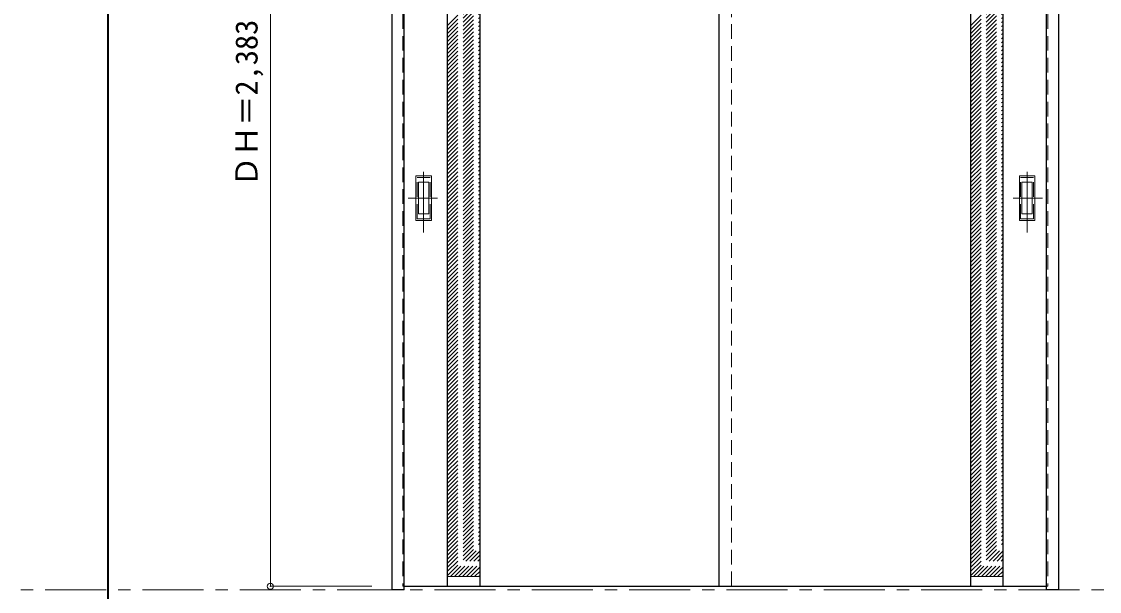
# Model space of a CAD drawing. Units: millimetres, scale not verified. Extents: x -6000 to 5700, y -4307 to 4260.
# Drawn here: x -2909 to -250, y -2811 to -1406 of the extents above; entities that cross this region are included whole.
import ezdxf
from ezdxf.enums import TextEntityAlignment as Align

# ---------------------------------------------------------------- set-up
doc = ezdxf.new("R2010")
doc.units = ezdxf.units.MM
doc.header["$LTSCALE"] = 30
doc.header["$PDMODE"] = 32
doc.header["$PDSIZE"] = 15
doc.linetypes.add('CHAIN1', pattern=[8, 5, -1, 1, -1])
doc.linetypes.add('DASHED1', pattern=[1.8, 1.2, -0.6])
for name, color, linetype, lineweight in [('0-1_通り芯', 7, 'CHAIN1', 18), ('0-2_扉', 4, 'DASHED1', 9), ('0-3_仕上げ', 3, 'Continuous', 25), ('0-4_枠', 3, 'Continuous', 25), ('0-6_引手', 7, 'Continuous', 18), ('0-B_寸法', 4, 'Continuous', 9), ('0-C_ハッチ', 4, 'DASHED1', 9), ('F-1_枠', 6, 'Continuous', 40)]:
    doc.layers.add(name, color=color, linetype=linetype, lineweight=lineweight)
doc.styles.add('ＭＳ ゴシック', font='')
doc.styles.get('ＭＳ ゴシック').set_extended_font_data('MS Gothic')

msp = doc.modelspace()

# ---------------------------------------------------------------- linework, layer by layer
at = {"layer": '0-1_通り芯'}
msp.add_line((-5490, -2807.5), (100, -2807.5), dxfattribs=at)
at = {"layer": '0-2_扉'}
for p, q in [((-1968, -415.5), (-1968, -2798.5)), ((-1158, -2798.5), (-1158, -415.5)), ((-378, -415.5), (-378, -2798.5)), ((-1968, -2798.5), (-1965, -2798.5)), ((-378, -2798.5), (-381, -2798.5))]:
    msp.add_line(p, q, dxfattribs=at)
at = {"layer": '0-2_扉', "color": 3, "linetype": 'Continuous', "lineweight": 25}
for p, q in [((-1188, -2798.5), (-1188, -415.5)), ((-1965, -2798.5), (-381, -2798.5))]:
    msp.add_line(p, q, dxfattribs=at)
at = {"layer": '0-3_仕上げ'}
for p, q in [((-1858, -2798.5), (-1858, -415.5)), ((-1778, -2798.5), (-1778, -415.5)), ((-568, -2798.5), (-568, -415.5)), ((-488, -2798.5), (-488, -415.5))]:
    msp.add_line(p, q, dxfattribs=at)
at = {"layer": '0-3_仕上げ', "color": 7, "lineweight": 18}
for p, q in [((-1778, -2774.5), (-1858, -2774.5)), ((-568, -2774.5), (-488, -2774.5))]:
    msp.add_line(p, q, dxfattribs=at)
at = {"layer": '0-4_枠'}
for p, q in [((-1995, -2807.5), (-1995, -407.5)), ((-1965, -2807.5), (-1965, -407.5)), ((-381, -2797.96), (-381, -407.5)), ((-351, -2807.5), (-351, -407.5)), ((-1965, -2807.5), (-1995, -2807.5)), ((-381, -2798.3), (-381, -2797.96))]:
    msp.add_line(p, q, dxfattribs=at)
msp.add_lwpolyline([(-351, -2807.5), (-381, -2807.5), (-381, -2798.3)], dxfattribs=at)
at = {"layer": '0-6_引手', "linetype": 'CHAIN1'}
for p, q in [((-1917, -1926.23), (-1917, -1755.38)), ((-429, -1926.23), (-429, -1755.38)), ((-1955.07, -1841), (-1882.56, -1841)), ((-390.93, -1841), (-463.44, -1841))]:
    msp.add_line(p, q, dxfattribs=at)
at = {"layer": '0-6_引手'}
for p, q in [((-1936, -1786), (-1898, -1786)), ((-1936, -1896), (-1936, -1786)), ((-1929.5, -1802), (-1904.5, -1802)), ((-1929.5, -1880), (-1929.5, -1802)), ((-1904.5, -1880), (-1904.5, -1802)), ((-1898, -1896), (-1898, -1786)), ((-410, -1786), (-448, -1786)), ((-448, -1896), (-448, -1786)), ((-416.5, -1802), (-441.5, -1802)), ((-441.5, -1880), (-441.5, -1802)), ((-416.5, -1880), (-416.5, -1802)), ((-410, -1896), (-410, -1786)), ((-1929.5, -1880), (-1904.5, -1880)), ((-416.5, -1880), (-441.5, -1880)), ((-1936, -1896), (-1898, -1896)), ((-410, -1896), (-448, -1896))]:
    msp.add_line(p, q, dxfattribs=at)
at = {"layer": '0-6_引手', "linetype": 'DASHED1'}
for p, q in [((-1901, -1892), (-1901, -1790)), ((-445, -1892), (-445, -1790)), ((-1933, -1892), (-1901, -1892)), ((-413, -1892), (-445, -1892))]:
    msp.add_line(p, q, dxfattribs=at)
for points in [[(-1933, -1892), (-1933, -1790), (-1901, -1790)], [(-413, -1892), (-413, -1790), (-445, -1790)]]:
    msp.add_lwpolyline(points, dxfattribs=at)
at = {"layer": '0-B_寸法'}
for p, q in [((-2295, -415.5), (-2295, -2798.5)), ((-2295, -2798.5), (-2045, -2798.5))]:
    msp.add_line(p, q, dxfattribs=at)
at = {"layer": '0-B_寸法', "color": 7}
msp.add_point((-2295, -2798.5), dxfattribs=at)
at = {"layer": '0-C_ハッチ'}
for p, q in [((-1858, -1415.38), (-1778, -1335.38)), ((-1858, -1425.28), (-1778, -1345.28)), ((-1858, -1435.18), (-1778, -1355.18)), ((-568, -1415.38), (-488, -1335.38)), ((-568, -1425.28), (-488, -1345.28)), ((-568, -1435.18), (-488, -1355.18)), ((-1858, -1445.08), (-1778, -1365.08)), ((-1858, -1454.98), (-1778, -1374.98)), ((-568, -1445.08), (-488, -1365.08)), ((-568, -1454.98), (-488, -1374.98)), ((-1858, -1464.88), (-1778, -1384.88)), ((-1858, -1474.78), (-1778, -1394.78)), ((-1858, -1484.68), (-1778, -1404.68)), ((-568, -1464.88), (-488, -1384.88)), ((-568, -1474.78), (-488, -1394.78)), ((-568, -1484.68), (-488, -1404.68)), ((-1858, -1494.58), (-1778, -1414.58)), ((-1858, -1504.48), (-1778, -1424.48)), ((-1858, -1514.38), (-1778, -1434.38)), ((-568, -1494.58), (-488, -1414.58)), ((-568, -1504.48), (-488, -1424.48)), ((-568, -1514.38), (-488, -1434.38)), ((-1858, -1524.28), (-1778, -1444.28)), ((-1858, -1534.18), (-1778, -1454.18)), ((-568, -1524.28), (-488, -1444.28)), ((-568, -1534.18), (-488, -1454.18)), ((-1858, -1544.07), (-1778, -1464.07)), ((-1858, -1553.97), (-1778, -1473.97)), ((-1858, -1563.87), (-1778, -1483.87)), ((-568, -1544.07), (-488, -1464.07)), ((-568, -1553.97), (-488, -1473.97)), ((-568, -1563.87), (-488, -1483.87)), ((-1858, -1573.77), (-1778, -1493.77)), ((-1858, -1583.67), (-1778, -1503.67)), ((-1858, -1593.57), (-1778, -1513.57)), ((-568, -1573.77), (-488, -1493.77)), ((-568, -1583.67), (-488, -1503.67)), ((-568, -1593.57), (-488, -1513.57)), ((-1858, -1603.47), (-1778, -1523.47)), ((-1858, -1613.37), (-1778, -1533.37)), ((-568, -1603.47), (-488, -1523.47)), ((-568, -1613.37), (-488, -1533.37)), ((-1858, -1623.27), (-1778, -1543.27)), ((-1858, -1633.17), (-1778, -1553.17)), ((-1858, -1643.07), (-1778, -1563.07)), ((-568, -1623.27), (-488, -1543.27)), ((-568, -1633.17), (-488, -1553.17)), ((-568, -1643.07), (-488, -1563.07)), ((-1858, -1652.97), (-1778, -1572.97)), ((-1858, -1662.87), (-1778, -1582.87)), ((-1858, -1672.77), (-1778, -1592.77)), ((-568, -1652.97), (-488, -1572.97)), ((-568, -1662.87), (-488, -1582.87)), ((-568, -1672.77), (-488, -1592.77)), ((-1858, -1682.67), (-1778, -1602.67)), ((-1858, -1692.57), (-1778, -1612.57)), ((-568, -1682.67), (-488, -1602.67)), ((-568, -1692.57), (-488, -1612.57)), ((-1858, -1702.47), (-1778, -1622.47)), ((-1858, -1712.37), (-1778, -1632.37)), ((-1858, -1722.27), (-1778, -1642.27)), ((-568, -1702.47), (-488, -1622.47)), ((-568, -1712.37), (-488, -1632.37)), ((-568, -1722.27), (-488, -1642.27)), ((-1858, -1732.17), (-1778, -1652.17)), ((-1858, -1742.06), (-1778, -1662.06)), ((-1858, -1751.96), (-1778, -1671.96)), ((-568, -1732.17), (-488, -1652.17)), ((-568, -1742.06), (-488, -1662.06)), ((-568, -1751.96), (-488, -1671.96)), ((-1858, -1761.86), (-1778, -1681.86)), ((-1858, -1771.76), (-1778, -1691.76)), ((-568, -1761.86), (-488, -1681.86)), ((-568, -1771.76), (-488, -1691.76)), ((-1858, -1781.66), (-1778, -1701.66)), ((-1858, -1791.56), (-1778, -1711.56)), ((-1858, -1801.46), (-1778, -1721.46)), ((-568, -1781.66), (-488, -1701.66)), ((-568, -1791.56), (-488, -1711.56)), ((-568, -1801.46), (-488, -1721.46)), ((-1858, -1811.36), (-1778, -1731.36)), ((-1858, -1821.26), (-1778, -1741.26)), ((-1858, -1831.16), (-1778, -1751.16)), ((-568, -1811.36), (-488, -1731.36)), ((-568, -1821.26), (-488, -1741.26)), ((-568, -1831.16), (-488, -1751.16)), ((-1858, -1841.06), (-1778, -1761.06)), ((-1858, -1850.96), (-1778, -1770.96)), ((-1858, -1860.86), (-1778, -1780.86)), ((-568, -1841.06), (-488, -1761.06)), ((-568, -1850.96), (-488, -1770.96)), ((-568, -1860.86), (-488, -1780.86)), ((-1858, -1870.76), (-1778, -1790.76)), ((-1858, -1880.66), (-1778, -1800.66)), ((-568, -1870.76), (-488, -1790.76)), ((-568, -1880.66), (-488, -1800.66)), ((-1858, -1890.56), (-1778, -1810.56)), ((-1858, -1900.46), (-1778, -1820.46)), ((-1858, -1910.36), (-1778, -1830.36)), ((-568, -1890.56), (-488, -1810.56)), ((-568, -1900.46), (-488, -1820.46)), ((-568, -1910.36), (-488, -1830.36)), ((-1858, -1920.26), (-1778, -1840.26)), ((-1858, -1930.16), (-1778, -1850.16)), ((-1858, -1940.05), (-1778, -1860.05)), ((-568, -1920.26), (-488, -1840.26)), ((-568, -1930.16), (-488, -1850.16)), ((-568, -1940.05), (-488, -1860.05)), ((-1858, -1949.95), (-1778, -1869.95)), ((-1858, -1959.85), (-1778, -1879.85)), ((-568, -1949.95), (-488, -1869.95)), ((-568, -1959.85), (-488, -1879.85)), ((-1858, -1969.75), (-1778, -1889.75)), ((-1858, -1979.65), (-1778, -1899.65)), ((-1858, -1989.55), (-1778, -1909.55)), ((-568, -1969.75), (-488, -1889.75)), ((-568, -1979.65), (-488, -1899.65)), ((-568, -1989.55), (-488, -1909.55)), ((-1858, -1999.45), (-1778, -1919.45)), ((-1858, -2009.35), (-1778, -1929.35)), ((-1858, -2019.25), (-1778, -1939.25)), ((-568, -1999.45), (-488, -1919.45)), ((-568, -2009.35), (-488, -1929.35)), ((-568, -2019.25), (-488, -1939.25)), ((-1858, -2029.15), (-1778, -1949.15)), ((-1858, -2039.05), (-1778, -1959.05)), ((-568, -2029.15), (-488, -1949.15)), ((-568, -2039.05), (-488, -1959.05)), ((-1858, -2048.95), (-1778, -1968.95)), ((-1858, -2058.85), (-1778, -1978.85)), ((-1858, -2068.75), (-1778, -1988.75)), ((-568, -2048.95), (-488, -1968.95)), ((-568, -2058.85), (-488, -1978.85)), ((-568, -2068.75), (-488, -1988.75)), ((-1858, -2078.65), (-1778, -1998.65)), ((-1858, -2088.55), (-1778, -2008.55)), ((-1858, -2098.45), (-1778, -2018.45)), ((-568, -2078.65), (-488, -1998.65)), ((-568, -2088.55), (-488, -2008.55)), ((-568, -2098.45), (-488, -2018.45)), ((-1858, -2108.35), (-1778, -2028.35)), ((-1858, -2118.25), (-1778, -2038.25)), ((-568, -2108.35), (-488, -2028.35)), ((-568, -2118.25), (-488, -2038.25)), ((-1858, -2128.14), (-1778, -2048.14)), ((-1858, -2138.04), (-1778, -2058.04)), ((-1858, -2147.94), (-1778, -2067.94)), ((-568, -2128.14), (-488, -2048.14)), ((-568, -2138.04), (-488, -2058.04)), ((-568, -2147.94), (-488, -2067.94)), ((-1858, -2157.84), (-1778, -2077.84)), ((-1858, -2167.74), (-1778, -2087.74)), ((-1858, -2177.64), (-1778, -2097.64)), ((-568, -2157.84), (-488, -2077.84)), ((-568, -2167.74), (-488, -2087.74)), ((-568, -2177.64), (-488, -2097.64)), ((-1858, -2187.54), (-1778, -2107.54)), ((-1858, -2197.44), (-1778, -2117.44)), ((-568, -2187.54), (-488, -2107.54)), ((-568, -2197.44), (-488, -2117.44)), ((-1858, -2207.34), (-1778, -2127.34)), ((-1858, -2217.24), (-1778, -2137.24)), ((-1858, -2227.14), (-1778, -2147.14)), ((-568, -2207.34), (-488, -2127.34)), ((-568, -2217.24), (-488, -2137.24)), ((-568, -2227.14), (-488, -2147.14)), ((-1858, -2237.04), (-1778, -2157.04)), ((-1858, -2246.94), (-1778, -2166.94)), ((-1858, -2256.84), (-1778, -2176.84)), ((-568, -2237.04), (-488, -2157.04)), ((-568, -2246.94), (-488, -2166.94)), ((-568, -2256.84), (-488, -2176.84)), ((-1858, -2266.74), (-1778, -2186.74)), ((-1858, -2276.64), (-1778, -2196.64)), ((-568, -2266.74), (-488, -2186.74)), ((-568, -2276.64), (-488, -2196.64)), ((-1858, -2286.54), (-1778, -2206.54)), ((-1858, -2296.44), (-1778, -2216.44)), ((-1858, -2306.34), (-1778, -2226.34)), ((-568, -2286.54), (-488, -2206.54)), ((-568, -2296.44), (-488, -2216.44)), ((-568, -2306.34), (-488, -2226.34)), ((-1858, -2316.24), (-1778, -2236.24)), ((-1858, -2326.13), (-1778, -2246.13)), ((-1858, -2336.03), (-1778, -2256.03)), ((-568, -2316.24), (-488, -2236.24)), ((-568, -2326.13), (-488, -2246.13)), ((-568, -2336.03), (-488, -2256.03)), ((-1858, -2345.93), (-1778, -2265.93)), ((-1858, -2355.83), (-1778, -2275.83)), ((-1858, -2365.73), (-1778, -2285.73)), ((-568, -2345.93), (-488, -2265.93)), ((-568, -2355.83), (-488, -2275.83)), ((-568, -2365.73), (-488, -2285.73)), ((-1858, -2375.63), (-1778, -2295.63)), ((-1858, -2385.53), (-1778, -2305.53)), ((-568, -2375.63), (-488, -2295.63)), ((-568, -2385.53), (-488, -2305.53)), ((-1858, -2395.43), (-1778, -2315.43)), ((-1858, -2405.33), (-1778, -2325.33)), ((-1858, -2415.23), (-1778, -2335.23)), ((-568, -2395.43), (-488, -2315.43)), ((-568, -2405.33), (-488, -2325.33)), ((-568, -2415.23), (-488, -2335.23)), ((-1858, -2425.13), (-1778, -2345.13)), ((-1858, -2435.03), (-1778, -2355.03)), ((-1858, -2444.93), (-1778, -2364.93)), ((-568, -2425.13), (-488, -2345.13)), ((-568, -2435.03), (-488, -2355.03)), ((-568, -2444.93), (-488, -2364.93)), ((-1858, -2454.83), (-1778, -2374.83)), ((-1858, -2464.73), (-1778, -2384.73)), ((-568, -2454.83), (-488, -2374.83)), ((-568, -2464.73), (-488, -2384.73)), ((-1858, -2474.63), (-1778, -2394.63)), ((-1858, -2484.53), (-1778, -2404.53)), ((-1858, -2494.43), (-1778, -2414.43)), ((-568, -2474.63), (-488, -2394.63)), ((-568, -2484.53), (-488, -2404.53)), ((-568, -2494.43), (-488, -2414.43)), ((-1858, -2504.33), (-1778, -2424.33)), ((-1858, -2514.23), (-1778, -2434.23)), ((-1858, -2524.12), (-1778, -2444.12)), ((-568, -2504.33), (-488, -2424.33)), ((-568, -2514.23), (-488, -2434.23)), ((-568, -2524.12), (-488, -2444.12)), ((-1858, -2534.02), (-1778, -2454.02)), ((-1858, -2543.92), (-1778, -2463.92)), ((-568, -2534.02), (-488, -2454.02)), ((-568, -2543.92), (-488, -2463.92)), ((-1858, -2553.82), (-1778, -2473.82)), ((-1858, -2563.72), (-1778, -2483.72)), ((-1858, -2573.62), (-1778, -2493.62)), ((-568, -2553.82), (-488, -2473.82)), ((-568, -2563.72), (-488, -2483.72)), ((-568, -2573.62), (-488, -2493.62)), ((-1858, -2583.52), (-1778, -2503.52)), ((-1858, -2593.42), (-1778, -2513.42)), ((-1858, -2603.32), (-1778, -2523.32)), ((-568, -2583.52), (-488, -2503.52)), ((-568, -2593.42), (-488, -2513.42)), ((-568, -2603.32), (-488, -2523.32)), ((-1858, -2613.22), (-1778, -2533.22)), ((-1858, -2623.12), (-1778, -2543.12)), ((-568, -2613.22), (-488, -2533.22)), ((-568, -2623.12), (-488, -2543.12)), ((-1858, -2633.02), (-1778, -2553.02)), ((-1858, -2642.92), (-1778, -2562.92)), ((-1858, -2652.82), (-1778, -2572.82)), ((-568, -2633.02), (-488, -2553.02)), ((-568, -2642.92), (-488, -2562.92)), ((-568, -2652.82), (-488, -2572.82)), ((-1858, -2662.72), (-1778, -2582.72)), ((-1858, -2672.62), (-1778, -2592.62)), ((-1858, -2682.52), (-1778, -2602.52)), ((-568, -2662.72), (-488, -2582.72)), ((-568, -2672.62), (-488, -2592.62)), ((-568, -2682.52), (-488, -2602.52)), ((-1858, -2692.42), (-1778, -2612.42)), ((-1858, -2702.32), (-1778, -2622.32)), ((-568, -2692.42), (-488, -2612.42)), ((-568, -2702.32), (-488, -2622.32)), ((-1858, -2712.22), (-1778, -2632.22)), ((-1858, -2722.11), (-1778, -2642.11)), ((-1858, -2732.01), (-1778, -2652.01)), ((-568, -2712.22), (-488, -2632.22)), ((-568, -2722.11), (-488, -2642.11)), ((-568, -2732.01), (-488, -2652.01)), ((-1858, -2741.91), (-1778, -2661.91)), ((-1858, -2751.81), (-1778, -2671.81)), ((-1858, -2761.71), (-1778, -2681.71)), ((-568, -2741.91), (-488, -2661.91)), ((-568, -2751.81), (-488, -2671.81)), ((-568, -2761.71), (-488, -2681.71)), ((-1858, -2771.61), (-1778, -2691.61)), ((-1850.99, -2774.5), (-1778, -2701.51)), ((-568, -2771.61), (-488, -2691.61)), ((-560.99, -2774.5), (-488, -2701.51)), ((-1841.09, -2774.5), (-1778, -2711.41)), ((-1831.19, -2774.5), (-1778, -2721.31)), ((-1821.29, -2774.5), (-1778, -2731.21)), ((-551.09, -2774.5), (-488, -2711.41)), ((-541.19, -2774.5), (-488, -2721.31)), ((-531.29, -2774.5), (-488, -2731.21)), ((-1811.39, -2774.5), (-1778, -2741.11)), ((-1801.49, -2774.5), (-1778, -2751.01)), ((-1791.59, -2774.5), (-1778, -2760.91)), ((-521.39, -2774.5), (-488, -2741.11)), ((-511.49, -2774.5), (-488, -2751.01)), ((-501.59, -2774.5), (-488, -2760.91)), ((-1781.69, -2774.5), (-1778, -2770.81)), ((-491.69, -2774.5), (-488, -2770.81))]:
    msp.add_line(p, q, dxfattribs=at)
at = {"layer": 'F-1_枠'}
msp.add_line((-2695, -3790), (-2695, 4175), dxfattribs=at)

# ---------------------------------------------------------------- texts
at = {"layer": '0-B_寸法', "color": 7, "style": 'ＭＳ ゴシック'}
msp.add_text('ＤＨ＝2,383', height=54.99, rotation=90, dxfattribs=at).set_placement((-2310, -1813.25), align=Align.BOTTOM_LEFT)

doc.saveas('drawing.dxf')
